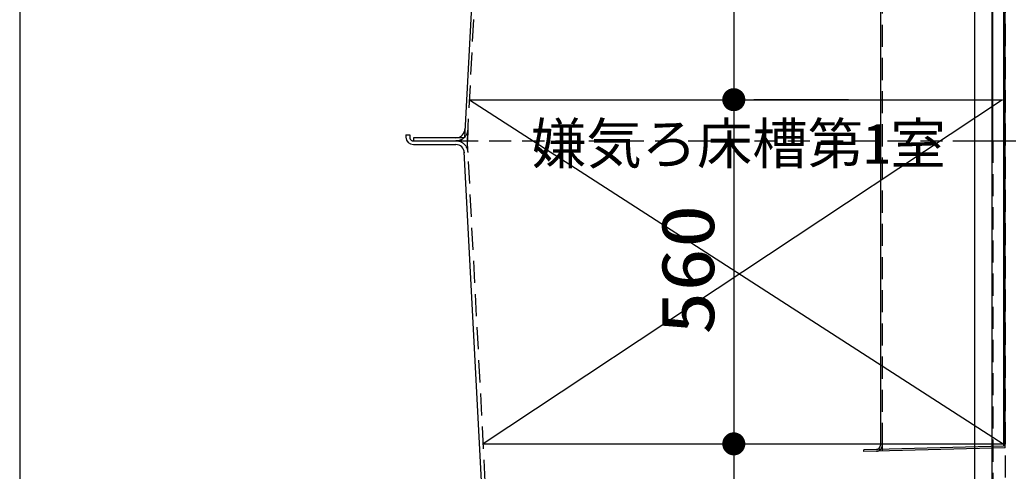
# Model space of a CAD drawing. Units: millimetres, scale not verified. Extents: x -21929 to 8910, y -6308 to 6308.
# Drawn here: x -6977 to -5369, y -3179 to -2444 of the extents above; entities that cross this region are included whole.
import ezdxf
from ezdxf.enums import TextEntityAlignment as Align

# ---------------------------------------------------------------- set-up
doc = ezdxf.new("R2010")
doc.units = ezdxf.units.MM
doc.header["$LTSCALE"] = 30
for name, pattern in [('CHAIN1', [8, 5, -1, 1, -1]), ('DASHED1', [1.8, 1.2, -0.6]), ('DOUBLE_CHAIN1', [8.8, 5, -1, 0.6, -0.6, 0.6, -1])]:
    doc.linetypes.add(name, pattern=pattern)
for name, color, linetype, lineweight in [('0-1_空気管', 3, 'Continuous', 25), ('0-2_09', 3, 'Continuous', 25), ('0-3_製作', 5, 'Continuous', 25), ('0-4_躯体', 3, 'Continuous', 25), ('0-5_文字', 3, 'Continuous', 25), ('0-8_寸法', 92, 'Continuous', 25), ('1-6_00クル-フ-6寸法', 132, 'Continuous', 25)]:
    doc.layers.add(name, color=color, linetype=linetype, lineweight=lineweight)
doc.styles.add('ＭＳ ゴシック', font='')
doc.styles.get('ＭＳ ゴシック').set_extended_font_data('MS Gothic')

msp = doc.modelspace()

# ---------------------------------------------------------------- linework, layer by layer
at = {"layer": '0-1_空気管'}
for p, q in [((-5423.7, -1791.65), (-5423.7, -3533.85)), ((-5373.7, -3137.93), (-5373.7, -1913.83)), ((-5394.67, -3529), (-5394.67, -2084.09)), ((-5393.7, -2641.09), (-5393.7, -2079.5)), ((-6348.7, -2631.09), (-6348.7, -2635.09)), ((-6348.7, -2631.09), (-6342.7, -2631.09)), ((-6336.7, -2641.09), (-6267.61, -2641.09)), ((-6336.7, -2647.09), (-6267.68, -2647.09)), ((-6222.79, -3250.1), (-6253.78, -2658.76))]:
    msp.add_line(p, q, dxfattribs=at)
at = {"layer": '0-1_空気管', "linetype": 'DASHED1'}
for p, q in [((-5373.7, -1802.83), (-5373.7, -3495.25)), ((-6342.7, -2631.09), (-6342.7, -2635.09)), ((-6336.7, -2641.09), (-6267.68, -2641.09)), ((-6267.4, -2641.09), (-3629.96, -2641.09)), ((-5393.7, -2641.09), (-5393.7, -3529.81)), ((-6216.8, -3249.79), (-6247.79, -2658.45))]:
    msp.add_line(p, q, dxfattribs=at)
at = {"layer": '0-1_空気管', "linetype": 'DOUBLE_CHAIN1'}
for p in [(-6247.79, -2623.72), (-6267.68, -2641.09), (-6247.79, -2658.45)]:
    msp.add_line(p, (-6248.7, -2641.09), dxfattribs=at)
at = {"layer": '0-1_空気管', "linetype": 'CHAIN1'}
msp.add_line((-5459.05, -2641.09), (-5301.67, -2641.09), dxfattribs=at)
at = {"layer": '0-1_空気管', "linetype": 'DASHED1'}
for centre, radius, start, end in [((-6267.61, -2621.09), 20, 270, 1.58), ((-6336.7, -2635.09), 6, 180, 270), ((-6267.68, -2661.09), 20, 3, 90)]:
    msp.add_arc(centre, radius, start, end, dxfattribs=at)
at = {"layer": '0-1_空気管'}
for centre, radius, start, end in [((-6267.61, -2621.09), 15, 270, 1.58), ((-6336.7, -2635.09), 12, 180, 270), ((-6267.68, -2661.09), 14, 3, 90)]:
    msp.add_arc(centre, radius, start, end, dxfattribs=at)
at = {"layer": '0-2_09', "linetype": 'DASHED1'}
msp.add_line((-6248.7, -2641.09), (-6227.58, -2238.06), dxfattribs=at)
at = {"layer": '0-2_09'}
msp.add_line((-6336.7, -2641.09), (-6248.7, -2641.09), dxfattribs=at)
msp.add_lwpolyline([(-6232.57, -2237.8), (-6253.44, -2636.09), (-6336.7, -2636.09), (-6336.7, -2641.09)], dxfattribs=at)
at = {"layer": '0-3_製作', "color": 3}
for p, q in [((-6245.19, -2574.09), (-5378.18, -2574.09)), ((-6245.19, -2574.09), (-5376.79, -3134.09)), ((-5378.18, -2574.09), (-6222.86, -3134.09)), ((-6222.86, -3134.09), (-5376.79, -3134.09))]:
    msp.add_line(p, q, dxfattribs=at)
at = {"layer": '0-4_躯体'}
for p, q in [((-5376.54, -1913.83), (-5376.54, -3137.67)), ((-5373.54, -3140.6), (-5373.54, -1913.83)), ((-5576.54, -2284.58), (-5576.54, -3136.09)), ((-5376.54, -3137.67), (-5603.54, -3143.62)), ((-5373.54, -3140.6), (-5603.54, -3146.62)), ((-5603.54, -3146.62), (-5603.54, -3143.62))]:
    msp.add_line(p, q, dxfattribs=at)
at = {"layer": '0-4_躯体', "linetype": 'DASHED1'}
msp.add_line((-5573.54, -3136.09), (-5573.54, -2284.09), dxfattribs=at)
at = {"layer": '0-4_躯体', "linetype": 'DOUBLE_CHAIN1'}
msp.add_line((-5573.54, -3145.83), (-5573.54, -3136.09), dxfattribs=at)
at = {"layer": '0-4_躯体'}
msp.add_arc((-5583.54, -3136.09), 7, 271.5, 0, dxfattribs=at)
at = {"layer": '0-4_躯体', "linetype": 'DASHED1'}
msp.add_arc((-5583.54, -3136.09), 10, 271.5, 0, dxfattribs=at)
at = {"layer": '0-8_寸法', "color": 3}
msp.add_line((-5628.53, -2574.09), (-5782.71, -2574.09), dxfattribs=at)
at = {"layer": '1-6_00クル-フ-6寸法', "color": 4}
for p, q in [((-6977.17, -1501.09), (-6977.17, -3541.09)), ((-5815.27, -2084.09), (-5815.27, -2574.09)), ((-5841.04, -2574.09), (-5815.27, -2574.09)), ((-5841.04, -2574.09), (-5815.27, -2574.09)), ((-5815.27, -2574.09), (-5815.27, -3134.09)), ((-5935.27, -3134.09), (-5815.27, -3134.09)), ((-5935.27, -3134.09), (-5815.27, -3134.09)), ((-5815.27, -3134.09), (-5815.27, -3534.05))]:
    msp.add_line(p, q, dxfattribs=at)
at = {"layer": '1-6_00クル-フ-6寸法'}
for points in [[(-5815.27, -2574.09), (-5824.31, -2557.66), (-5822.18, -2556.66)], [(-5815.27, -2574.09), (-5824.31, -2557.66), (-5822.18, -2556.66)], [(-5815.27, -2574.09), (-5822.18, -2556.66), (-5819.94, -2555.93)], [(-5815.27, -2574.09), (-5822.18, -2556.66), (-5819.94, -2555.93)], [(-5815.27, -2574.09), (-5819.94, -2555.93), (-5817.62, -2555.49)], [(-5815.27, -2574.09), (-5819.94, -2555.93), (-5817.62, -2555.49)], [(-5815.27, -2574.09), (-5817.62, -2555.49), (-5815.27, -2555.34)], [(-5815.27, -2574.09), (-5817.62, -2555.49), (-5815.27, -2555.34)], [(-5815.27, -2574.09), (-5815.27, -2555.34), (-5812.92, -2555.49)], [(-5815.27, -2574.09), (-5815.27, -2555.34), (-5812.92, -2555.49)], [(-5815.27, -2574.09), (-5812.92, -2555.49), (-5810.61, -2555.93)], [(-5815.27, -2574.09), (-5812.92, -2555.49), (-5810.61, -2555.93)], [(-5815.27, -2574.09), (-5810.61, -2555.93), (-5808.37, -2556.66)], [(-5815.27, -2574.09), (-5810.61, -2555.93), (-5808.37, -2556.66)], [(-5815.27, -2574.09), (-5808.37, -2556.66), (-5806.24, -2557.66)], [(-5815.27, -2574.09), (-5808.37, -2556.66), (-5806.24, -2557.66)], [(-5815.27, -2574.09), (-5833.99, -2572.91), (-5833.69, -2570.58)], [(-5815.27, -2574.09), (-5833.99, -2572.91), (-5833.69, -2570.58)], [(-5815.27, -2574.09), (-5833.99, -2575.27), (-5833.99, -2572.91)], [(-5815.27, -2574.09), (-5833.99, -2575.27), (-5833.99, -2572.91)], [(-5815.27, -2574.09), (-5833.69, -2570.58), (-5833.11, -2568.29)], [(-5815.27, -2574.09), (-5833.69, -2570.58), (-5833.11, -2568.29)], [(-5815.27, -2574.09), (-5833.11, -2568.29), (-5832.24, -2566.11)], [(-5815.27, -2574.09), (-5833.11, -2568.29), (-5832.24, -2566.11)], [(-5815.27, -2574.09), (-5832.24, -2566.11), (-5831.11, -2564.04)], [(-5815.27, -2574.09), (-5832.24, -2566.11), (-5831.11, -2564.04)], [(-5815.27, -2574.09), (-5831.11, -2564.04), (-5829.72, -2562.14)], [(-5815.27, -2574.09), (-5831.11, -2564.04), (-5829.72, -2562.14)], [(-5815.27, -2574.09), (-5829.72, -2562.14), (-5828.11, -2560.42)], [(-5815.27, -2574.09), (-5829.72, -2562.14), (-5828.11, -2560.42)], [(-5815.27, -2574.09), (-5828.11, -2560.42), (-5826.3, -2558.92)], [(-5815.27, -2574.09), (-5828.11, -2560.42), (-5826.3, -2558.92)], [(-5815.27, -2574.09), (-5826.3, -2558.92), (-5824.31, -2557.66)], [(-5815.27, -2574.09), (-5826.3, -2558.92), (-5824.31, -2557.66)], [(-5815.27, -2574.09), (-5806.24, -2557.66), (-5804.25, -2558.92)], [(-5815.27, -2574.09), (-5806.24, -2557.66), (-5804.25, -2558.92)], [(-5815.27, -2574.09), (-5804.25, -2558.92), (-5802.44, -2560.42)], [(-5815.27, -2574.09), (-5804.25, -2558.92), (-5802.44, -2560.42)], [(-5815.27, -2574.09), (-5802.44, -2560.42), (-5800.83, -2562.14)], [(-5815.27, -2574.09), (-5802.44, -2560.42), (-5800.83, -2562.14)], [(-5815.27, -2574.09), (-5800.83, -2562.14), (-5799.44, -2564.04)], [(-5815.27, -2574.09), (-5800.83, -2562.14), (-5799.44, -2564.04)], [(-5815.27, -2574.09), (-5799.44, -2564.04), (-5798.31, -2566.11)], [(-5815.27, -2574.09), (-5799.44, -2564.04), (-5798.31, -2566.11)], [(-5815.27, -2574.09), (-5798.31, -2566.11), (-5797.44, -2568.29)], [(-5815.27, -2574.09), (-5798.31, -2566.11), (-5797.44, -2568.29)], [(-5815.27, -2574.09), (-5797.44, -2568.29), (-5796.86, -2570.58)], [(-5815.27, -2574.09), (-5797.44, -2568.29), (-5796.86, -2570.58)], [(-5815.27, -2574.09), (-5796.86, -2570.58), (-5796.56, -2572.91)], [(-5815.27, -2574.09), (-5796.86, -2570.58), (-5796.56, -2572.91)], [(-5815.27, -2574.09), (-5796.56, -2572.91), (-5796.56, -2575.27)], [(-5815.27, -2574.09), (-5796.56, -2572.91), (-5796.56, -2575.27)], [(-5815.27, -2574.09), (-5833.69, -2577.6), (-5833.99, -2575.27)], [(-5815.27, -2574.09), (-5833.69, -2577.6), (-5833.99, -2575.27)], [(-5815.27, -2574.09), (-5833.11, -2579.88), (-5833.69, -2577.6)], [(-5815.27, -2574.09), (-5833.11, -2579.88), (-5833.69, -2577.6)], [(-5815.27, -2574.09), (-5832.24, -2582.07), (-5833.11, -2579.88)], [(-5815.27, -2574.09), (-5832.24, -2582.07), (-5833.11, -2579.88)], [(-5815.27, -2574.09), (-5831.11, -2584.14), (-5832.24, -2582.07)], [(-5815.27, -2574.09), (-5831.11, -2584.14), (-5832.24, -2582.07)], [(-5815.27, -2574.09), (-5829.72, -2586.04), (-5831.11, -2584.14)], [(-5815.27, -2574.09), (-5829.72, -2586.04), (-5831.11, -2584.14)], [(-5815.27, -2574.09), (-5828.11, -2587.76), (-5829.72, -2586.04)], [(-5815.27, -2574.09), (-5828.11, -2587.76), (-5829.72, -2586.04)], [(-5815.27, -2574.09), (-5826.3, -2589.26), (-5828.11, -2587.76)], [(-5815.27, -2574.09), (-5826.3, -2589.26), (-5828.11, -2587.76)], [(-5815.27, -2574.09), (-5824.31, -2590.52), (-5826.3, -2589.26)], [(-5815.27, -2574.09), (-5824.31, -2590.52), (-5826.3, -2589.26)], [(-5815.27, -2574.09), (-5822.18, -2591.52), (-5824.31, -2590.52)], [(-5815.27, -2574.09), (-5822.18, -2591.52), (-5824.31, -2590.52)], [(-5815.27, -2574.09), (-5819.94, -2592.25), (-5822.18, -2591.52)], [(-5815.27, -2574.09), (-5819.94, -2592.25), (-5822.18, -2591.52)], [(-5815.27, -2574.09), (-5817.62, -2592.69), (-5819.94, -2592.25)], [(-5815.27, -2574.09), (-5817.62, -2592.69), (-5819.94, -2592.25)], [(-5815.27, -2574.09), (-5815.27, -2592.84), (-5817.62, -2592.69)], [(-5815.27, -2574.09), (-5815.27, -2592.84), (-5817.62, -2592.69)], [(-5815.27, -2574.09), (-5812.92, -2592.69), (-5815.27, -2592.84)], [(-5815.27, -2574.09), (-5810.61, -2592.25), (-5812.92, -2592.69)], [(-5815.27, -2574.09), (-5808.37, -2591.52), (-5810.61, -2592.25)], [(-5815.27, -2574.09), (-5806.24, -2590.52), (-5808.37, -2591.52)], [(-5815.27, -2574.09), (-5804.25, -2589.26), (-5806.24, -2590.52)], [(-5815.27, -2574.09), (-5802.44, -2587.76), (-5804.25, -2589.26)], [(-5815.27, -2574.09), (-5800.83, -2586.04), (-5802.44, -2587.76)], [(-5815.27, -2574.09), (-5799.44, -2584.14), (-5800.83, -2586.04)], [(-5815.27, -2574.09), (-5798.31, -2582.07), (-5799.44, -2584.14)], [(-5815.27, -2574.09), (-5797.44, -2579.88), (-5798.31, -2582.07)], [(-5815.27, -2574.09), (-5796.86, -2577.6), (-5797.44, -2579.88)], [(-5815.27, -2574.09), (-5796.56, -2575.27), (-5796.86, -2577.6)], [(-5815.27, -2574.09), (-5812.92, -2592.69), (-5815.27, -2592.84)], [(-5815.27, -2574.09), (-5810.61, -2592.25), (-5812.92, -2592.69)], [(-5815.27, -2574.09), (-5808.37, -2591.52), (-5810.61, -2592.25)], [(-5815.27, -2574.09), (-5806.24, -2590.52), (-5808.37, -2591.52)], [(-5815.27, -2574.09), (-5804.25, -2589.26), (-5806.24, -2590.52)], [(-5815.27, -2574.09), (-5802.44, -2587.76), (-5804.25, -2589.26)], [(-5815.27, -2574.09), (-5800.83, -2586.04), (-5802.44, -2587.76)], [(-5815.27, -2574.09), (-5799.44, -2584.14), (-5800.83, -2586.04)], [(-5815.27, -2574.09), (-5798.31, -2582.07), (-5799.44, -2584.14)], [(-5815.27, -2574.09), (-5797.44, -2579.88), (-5798.31, -2582.07)], [(-5815.27, -2574.09), (-5796.86, -2577.6), (-5797.44, -2579.88)], [(-5815.27, -2574.09), (-5796.56, -2575.27), (-5796.86, -2577.6)], [(-5815.27, -3134.09), (-5829.72, -3122.14), (-5828.11, -3120.42)], [(-5815.27, -3134.09), (-5829.72, -3122.14), (-5828.11, -3120.42)], [(-5815.27, -3134.09), (-5828.11, -3120.42), (-5826.3, -3118.92)], [(-5815.27, -3134.09), (-5828.11, -3120.42), (-5826.3, -3118.92)], [(-5815.27, -3134.09), (-5826.3, -3118.92), (-5824.31, -3117.66)], [(-5815.27, -3134.09), (-5826.3, -3118.92), (-5824.31, -3117.66)], [(-5815.27, -3134.09), (-5824.31, -3117.66), (-5822.18, -3116.65)], [(-5815.27, -3134.09), (-5824.31, -3117.66), (-5822.18, -3116.65)], [(-5815.27, -3134.09), (-5822.18, -3116.65), (-5819.94, -3115.93)], [(-5815.27, -3134.09), (-5822.18, -3116.65), (-5819.94, -3115.93)], [(-5815.27, -3134.09), (-5819.94, -3115.93), (-5817.62, -3115.48)], [(-5815.27, -3134.09), (-5819.94, -3115.93), (-5817.62, -3115.48)], [(-5815.27, -3134.09), (-5817.62, -3115.48), (-5815.27, -3115.34)], [(-5815.27, -3134.09), (-5817.62, -3115.48), (-5815.27, -3115.34)], [(-5815.27, -3134.09), (-5815.27, -3115.34), (-5812.92, -3115.48)], [(-5815.27, -3134.09), (-5815.27, -3115.34), (-5812.92, -3115.48)], [(-5815.27, -3134.09), (-5812.92, -3115.48), (-5810.61, -3115.93)], [(-5815.27, -3134.09), (-5812.92, -3115.48), (-5810.61, -3115.93)], [(-5815.27, -3134.09), (-5810.61, -3115.93), (-5808.37, -3116.65)], [(-5815.27, -3134.09), (-5810.61, -3115.93), (-5808.37, -3116.65)], [(-5815.27, -3134.09), (-5808.37, -3116.65), (-5806.24, -3117.66)], [(-5815.27, -3134.09), (-5808.37, -3116.65), (-5806.24, -3117.66)], [(-5815.27, -3134.09), (-5806.24, -3117.66), (-5804.25, -3118.92)], [(-5815.27, -3134.09), (-5806.24, -3117.66), (-5804.25, -3118.92)], [(-5815.27, -3134.09), (-5804.25, -3118.92), (-5802.44, -3120.42)], [(-5815.27, -3134.09), (-5804.25, -3118.92), (-5802.44, -3120.42)], [(-5815.27, -3134.09), (-5802.44, -3120.42), (-5800.83, -3122.14)], [(-5815.27, -3134.09), (-5802.44, -3120.42), (-5800.83, -3122.14)], [(-5815.27, -3134.09), (-5833.99, -3132.91), (-5833.69, -3130.57)], [(-5815.27, -3134.09), (-5833.99, -3132.91), (-5833.69, -3130.57)], [(-5815.27, -3134.09), (-5833.99, -3135.26), (-5833.99, -3132.91)], [(-5815.27, -3134.09), (-5833.99, -3135.26), (-5833.99, -3132.91)], [(-5815.27, -3134.09), (-5833.69, -3137.6), (-5833.99, -3135.26)], [(-5815.27, -3134.09), (-5833.69, -3137.6), (-5833.99, -3135.26)], [(-5815.27, -3134.09), (-5833.69, -3130.57), (-5833.11, -3128.29)], [(-5815.27, -3134.09), (-5833.69, -3130.57), (-5833.11, -3128.29)], [(-5815.27, -3134.09), (-5833.11, -3139.88), (-5833.69, -3137.6)], [(-5815.27, -3134.09), (-5833.11, -3139.88), (-5833.69, -3137.6)], [(-5815.27, -3134.09), (-5833.11, -3128.29), (-5832.24, -3126.1)], [(-5815.27, -3134.09), (-5833.11, -3128.29), (-5832.24, -3126.1)], [(-5815.27, -3134.09), (-5832.24, -3142.07), (-5833.11, -3139.88)], [(-5815.27, -3134.09), (-5832.24, -3142.07), (-5833.11, -3139.88)], [(-5815.27, -3134.09), (-5832.24, -3126.1), (-5831.11, -3124.04)], [(-5815.27, -3134.09), (-5832.24, -3126.1), (-5831.11, -3124.04)], [(-5815.27, -3134.09), (-5831.11, -3144.13), (-5832.24, -3142.07)], [(-5815.27, -3134.09), (-5831.11, -3144.13), (-5832.24, -3142.07)], [(-5815.27, -3134.09), (-5831.11, -3124.04), (-5829.72, -3122.14)], [(-5815.27, -3134.09), (-5831.11, -3124.04), (-5829.72, -3122.14)], [(-5815.27, -3134.09), (-5829.72, -3146.04), (-5831.11, -3144.13)], [(-5815.27, -3134.09), (-5829.72, -3146.04), (-5831.11, -3144.13)], [(-5815.27, -3134.09), (-5828.11, -3147.75), (-5829.72, -3146.04)], [(-5815.27, -3134.09), (-5828.11, -3147.75), (-5829.72, -3146.04)], [(-5815.27, -3134.09), (-5826.3, -3149.26), (-5828.11, -3147.75)], [(-5815.27, -3134.09), (-5826.3, -3149.26), (-5828.11, -3147.75)], [(-5815.27, -3134.09), (-5824.31, -3150.52), (-5826.3, -3149.26)], [(-5815.27, -3134.09), (-5824.31, -3150.52), (-5826.3, -3149.26)], [(-5815.27, -3134.09), (-5822.18, -3151.52), (-5824.31, -3150.52)], [(-5815.27, -3134.09), (-5822.18, -3151.52), (-5824.31, -3150.52)], [(-5815.27, -3134.09), (-5819.94, -3152.25), (-5822.18, -3151.52)], [(-5815.27, -3134.09), (-5819.94, -3152.25), (-5822.18, -3151.52)], [(-5815.27, -3134.09), (-5817.62, -3152.69), (-5819.94, -3152.25)], [(-5815.27, -3134.09), (-5817.62, -3152.69), (-5819.94, -3152.25)], [(-5815.27, -3134.09), (-5815.27, -3152.84), (-5817.62, -3152.69)], [(-5815.27, -3134.09), (-5815.27, -3152.84), (-5817.62, -3152.69)], [(-5815.27, -3134.09), (-5800.83, -3122.14), (-5799.44, -3124.04)], [(-5815.27, -3134.09), (-5800.83, -3122.14), (-5799.44, -3124.04)], [(-5815.27, -3134.09), (-5799.44, -3124.04), (-5798.31, -3126.1)], [(-5815.27, -3134.09), (-5799.44, -3124.04), (-5798.31, -3126.1)], [(-5815.27, -3134.09), (-5798.31, -3126.1), (-5797.44, -3128.29)], [(-5815.27, -3134.09), (-5798.31, -3126.1), (-5797.44, -3128.29)], [(-5815.27, -3134.09), (-5797.44, -3128.29), (-5796.86, -3130.57)], [(-5815.27, -3134.09), (-5797.44, -3128.29), (-5796.86, -3130.57)], [(-5815.27, -3134.09), (-5796.86, -3130.57), (-5796.56, -3132.91)], [(-5815.27, -3134.09), (-5796.86, -3130.57), (-5796.56, -3132.91)], [(-5815.27, -3134.09), (-5796.56, -3132.91), (-5796.56, -3135.26)], [(-5815.27, -3134.09), (-5796.56, -3132.91), (-5796.56, -3135.26)], [(-5815.27, -3134.09), (-5812.92, -3152.69), (-5815.27, -3152.84)], [(-5815.27, -3134.09), (-5810.61, -3152.25), (-5812.92, -3152.69)], [(-5815.27, -3134.09), (-5808.37, -3151.52), (-5810.61, -3152.25)], [(-5815.27, -3134.09), (-5806.24, -3150.52), (-5808.37, -3151.52)], [(-5815.27, -3134.09), (-5804.25, -3149.26), (-5806.24, -3150.52)], [(-5815.27, -3134.09), (-5802.44, -3147.75), (-5804.25, -3149.26)], [(-5815.27, -3134.09), (-5800.83, -3146.04), (-5802.44, -3147.75)], [(-5815.27, -3134.09), (-5799.44, -3144.13), (-5800.83, -3146.04)], [(-5815.27, -3134.09), (-5798.31, -3142.07), (-5799.44, -3144.13)], [(-5815.27, -3134.09), (-5797.44, -3139.88), (-5798.31, -3142.07)], [(-5815.27, -3134.09), (-5796.86, -3137.6), (-5797.44, -3139.88)], [(-5815.27, -3134.09), (-5796.56, -3135.26), (-5796.86, -3137.6)], [(-5815.27, -3134.09), (-5812.92, -3152.69), (-5815.27, -3152.84)], [(-5815.27, -3134.09), (-5810.61, -3152.25), (-5812.92, -3152.69)], [(-5815.27, -3134.09), (-5808.37, -3151.52), (-5810.61, -3152.25)], [(-5815.27, -3134.09), (-5806.24, -3150.52), (-5808.37, -3151.52)], [(-5815.27, -3134.09), (-5804.25, -3149.26), (-5806.24, -3150.52)], [(-5815.27, -3134.09), (-5802.44, -3147.75), (-5804.25, -3149.26)], [(-5815.27, -3134.09), (-5800.83, -3146.04), (-5802.44, -3147.75)], [(-5815.27, -3134.09), (-5799.44, -3144.13), (-5800.83, -3146.04)], [(-5815.27, -3134.09), (-5798.31, -3142.07), (-5799.44, -3144.13)], [(-5815.27, -3134.09), (-5797.44, -3139.88), (-5798.31, -3142.07)], [(-5815.27, -3134.09), (-5796.86, -3137.6), (-5797.44, -3139.88)], [(-5815.27, -3134.09), (-5796.56, -3135.26), (-5796.86, -3137.6)]]:
    msp.add_solid(points, dxfattribs=at)

# ---------------------------------------------------------------- texts
at = {"layer": '0-5_文字', "color": 4, "style": 'ＭＳ ゴシック'}
msp.add_text('嫌気ろ床槽第1室', height=65.98, dxfattribs=at).set_placement((-6145.08, -2698.24), align=Align.BOTTOM_LEFT)
at = {"layer": '1-6_00クル-フ-6寸法', "color": 3, "style": 'ＭＳ ゴシック', "width": 1.2}
msp.add_text('560', height=86.66, rotation=90, dxfattribs=at).set_placement((-5821.12, -2956.94), align=Align.BOTTOM_LEFT)

doc.saveas('drawing.dxf')
